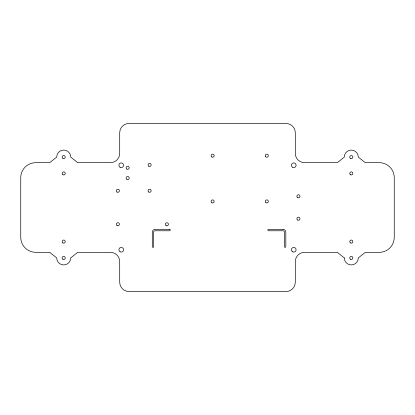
<?xml version="1.0" encoding="UTF-8"?>
<svg xmlns="http://www.w3.org/2000/svg" width="415" height="415" viewBox="0 0 415 415"><rect width="100%" height="100%" fill="white"/><g stroke="black" fill="none" stroke-linecap="round" stroke-linejoin="round"><path stroke-width="0.62" d="M344.305 257.923L344.3 258.135A7.003 7.003 0 0 0 351.069 264.92A7.003 7.003 0 0 0 358.27 258.592L358.29 257.923L365.304 252.32L379.31 252.32A14.94 14.94 0 0 0 387.117 250.121L388.092 249.467A14.94 14.94 0 0 0 394.25 237.38L394.25 177.62A14.94 14.94 0 0 0 388.092 165.533L387.117 164.88A14.94 14.94 0 0 0 379.31 162.68L365.304 162.68L358.285 157.078L358.285 156.637A7.003 7.003 0 0 0 351.298 150.074A7.003 7.003 0 0 0 344.31 156.637L344.31 157.078L337.291 162.68L304.61 162.68A9.338 9.338 0 0 1 295.293 153.929L295.293 132.8A9.338 9.338 0 0 0 285.956 123.463L129.044 123.463A9.338 9.338 0 0 0 119.707 132.8L119.707 153.929A9.338 9.338 0 0 1 110.39 162.68L77.709 162.68L70.69 157.078L70.69 156.637A7.003 7.003 0 0 0 63.703 150.074A7.003 7.003 0 0 0 56.715 156.637L56.715 157.078L49.696 162.68L35.69 162.68A14.94 14.94 0 0 0 20.75 177.62L20.75 237.38A14.94 14.94 0 0 0 35.69 252.32L49.696 252.32L56.715 257.923L56.715 258.363A7.003 7.003 0 0 0 63.703 264.926A7.003 7.003 0 0 0 70.69 258.363L70.69 257.923L77.709 252.32L110.39 252.32A9.338 9.338 0 0 1 119.707 261.071L119.707 282.2A9.338 9.338 0 0 0 129.044 291.538L285.956 291.538A9.338 9.338 0 0 0 295.293 282.2L295.293 261.071A9.338 9.338 0 0 1 304.61 252.32L337.291 252.32L344.305 257.923M169.569 229.376L155.096 229.376A2.801 2.801 0 0 0 152.295 232.177L152.295 246.65A0.7 0.7 0 0 0 152.995 247.35A0.7 0.7 0 0 0 153.695 246.65L153.695 232.177A1.401 1.401 0 0 1 155.096 230.776L169.569 230.776A0.7 0.7 0 0 0 170.269 230.076A0.7 0.7 0 0 0 169.569 229.376M283.02 229.376L268.546 229.376A0.7 0.7 0 0 0 267.846 230.076A0.7 0.7 0 0 0 268.546 230.776L283.02 230.776A1.401 1.401 0 0 1 284.42 232.177L284.42 246.65A0.7 0.7 0 0 0 285.121 247.35A0.7 0.7 0 0 0 285.821 246.65L285.821 232.177A2.801 2.801 0 0 0 283.02 229.376M120.075 167.271A2.334 2.334 0 0 0 123.577 165.248A2.334 2.334 0 0 0 120.075 163.23A2.334 2.334 0 0 0 120.075 167.271M292.591 251.775A2.334 2.334 0 0 0 296.092 249.752A2.334 2.334 0 0 0 292.591 247.729A2.334 2.334 0 0 0 292.591 251.775M120.075 251.775A2.334 2.334 0 0 0 123.577 249.752A2.334 2.334 0 0 0 120.075 247.729A2.334 2.334 0 0 0 120.075 251.775M292.461 167.188A2.334 2.334 0 0 0 296.087 165.403A2.334 2.334 0 0 0 292.725 163.157A2.334 2.334 0 0 0 292.461 167.188M62.93 158.411A1.541 1.541 0 0 0 65.243 157.078A1.541 1.541 0 0 0 62.93 155.744A1.541 1.541 0 0 0 62.93 158.411M62.93 174.751A1.541 1.541 0 0 0 65.243 173.418A1.541 1.541 0 0 0 62.93 172.085A1.541 1.541 0 0 0 62.93 174.751M62.93 242.915A1.541 1.541 0 0 0 65.243 241.582A1.541 1.541 0 0 0 62.93 240.249A1.541 1.541 0 0 0 62.93 242.915M62.93 259.256A1.541 1.541 0 0 0 65.243 257.923A1.541 1.541 0 0 0 62.93 256.589A1.541 1.541 0 0 0 62.93 259.256M117.092 225.599A1.541 1.541 0 0 0 119.401 224.261A1.541 1.541 0 0 0 117.092 222.928A1.541 1.541 0 0 0 117.092 225.599M117.092 192.072A1.541 1.541 0 0 0 119.401 190.739A1.541 1.541 0 0 0 117.092 189.401A1.541 1.541 0 0 0 117.092 192.072M148.84 192.072A1.541 1.541 0 0 0 151.148 190.739A1.541 1.541 0 0 0 148.84 189.406A1.541 1.541 0 0 0 148.84 192.072M126.891 179.384A1.541 1.541 0 0 0 129.2 178.051A1.541 1.541 0 0 0 126.891 176.712A1.541 1.541 0 0 0 126.891 179.384M126.891 169.113A1.541 1.541 0 0 0 129.2 167.779A1.541 1.541 0 0 0 126.891 166.441A1.541 1.541 0 0 0 126.891 169.113M148.84 166.223A1.541 1.541 0 0 0 151.148 164.89A1.541 1.541 0 0 0 148.84 163.552A1.541 1.541 0 0 0 148.84 166.223M166.114 225.62A1.541 1.541 0 0 0 168.423 224.287A1.541 1.541 0 0 0 166.114 222.954A1.541 1.541 0 0 0 166.114 225.62M211.868 202.764A1.541 1.541 0 0 0 214.176 201.431A1.541 1.541 0 0 0 211.868 200.097A1.541 1.541 0 0 0 211.868 202.764M211.868 157.01A1.541 1.541 0 0 0 214.176 155.677A1.541 1.541 0 0 0 211.868 154.344A1.541 1.541 0 0 0 211.868 157.01M265.704 156.766A1.541 1.541 0 0 0 268.282 156.076A1.541 1.541 0 0 0 266.394 154.188A1.541 1.541 0 0 0 265.704 156.766M266.025 202.764A1.541 1.541 0 0 0 268.334 201.431A1.541 1.541 0 0 0 266.025 200.097A1.541 1.541 0 0 0 266.025 202.764M297.659 197.628A1.541 1.541 0 0 0 299.967 196.295A1.541 1.541 0 0 0 297.659 194.962A1.541 1.541 0 0 0 297.659 197.628M297.659 220.038A1.541 1.541 0 0 0 299.967 218.705A1.541 1.541 0 0 0 297.659 217.372A1.541 1.541 0 0 0 297.659 220.038M350.525 158.411A1.541 1.541 0 0 0 352.838 157.078A1.541 1.541 0 0 0 350.525 155.744A1.541 1.541 0 0 0 350.525 158.411M350.208 174.507A1.541 1.541 0 0 0 352.786 173.818A1.541 1.541 0 0 0 350.898 171.929A1.541 1.541 0 0 0 350.208 174.507M350.53 242.915A1.541 1.541 0 0 0 352.838 241.582A1.541 1.541 0 0 0 350.53 240.249A1.541 1.541 0 0 0 350.53 242.915M350.53 259.256A1.541 1.541 0 0 0 352.838 257.923A1.541 1.541 0 0 0 350.53 256.589A1.541 1.541 0 0 0 350.53 259.256"/></g></svg>
